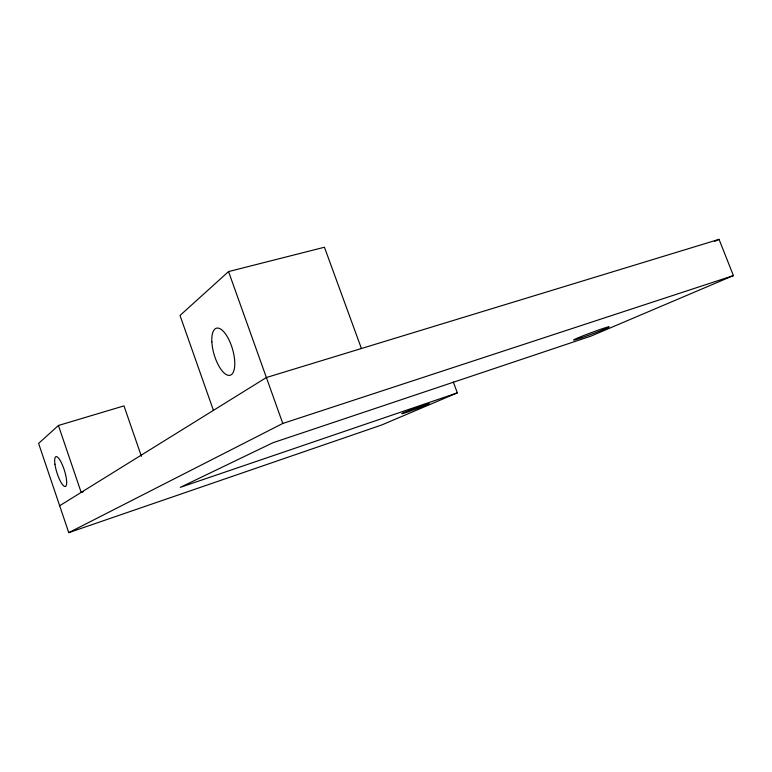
<?xml version="1.0" encoding="UTF-8"?>
<svg xmlns="http://www.w3.org/2000/svg" width="772" height="772" viewBox="0 0 772 772"><rect width="100%" height="100%" fill="white"/><g stroke="black" fill="none" stroke-linecap="round" stroke-linejoin="round"><path stroke-width="1.16" d="M141.411 456.339L123.983 405.879L58.431 425.478L38.6 443.408L68.756 532.651L381.754 424.957L457.333 392.861L453.299 381.986M361.412 348.51L324.443 247.243L228.551 271.57L180.011 315.487L213.429 410.376M59.666 505.747L266.379 377.527L719.05 239.349L733.4 275.604L590.86 336.148L272.892 442.752L180.291 487.354L457.333 392.861M68.756 532.651L282.784 423.461L733.4 275.604M714.689 241.395L719.05 239.349M83.463 491.658L81.176 492.411L58.431 425.478M228.551 271.57L282.784 423.461M581.538 337.779A19.059 0.772 -20.4 0 0 609.147 326.894A19.059 0.772 -20.4 0 0 583.236 335.733A19.059 0.772 -20.4 0 0 581.538 337.779M408.195 411.756A14.649 0.482 -20 0 0 429.309 403.669A14.649 0.482 -20 0 0 409.17 410.511A14.649 0.482 -20 0 0 408.195 411.756M54.947 464.213A15.643 3.918 72.5 0 0 65.109 486.534A15.643 3.918 72.5 0 0 61.963 463.953A15.643 3.918 72.5 0 0 54.947 464.213M211.846 341.88A24.521 9.602 73.7 0 0 229.998 375.298A24.521 9.602 73.7 0 0 228.02 337.972A24.521 9.602 73.7 0 0 211.846 341.88"/></g></svg>
